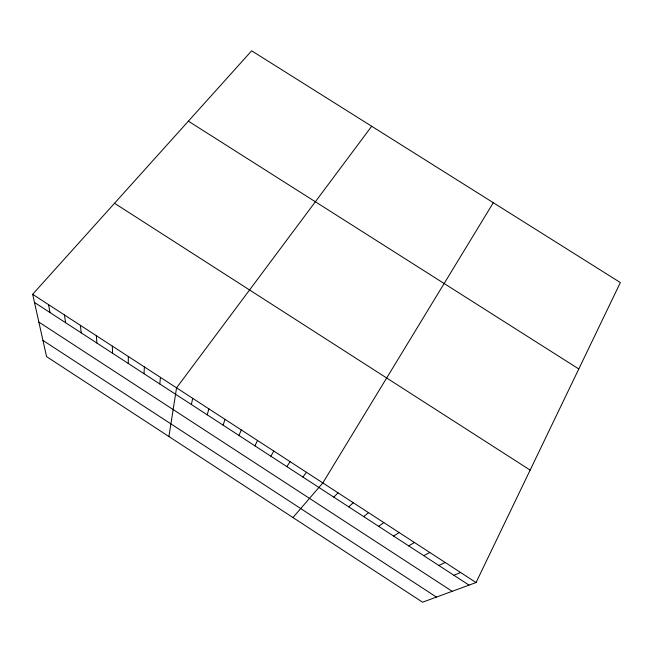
<?xml version="1.0" encoding="UTF-8"?>
<svg xmlns="http://www.w3.org/2000/svg" width="653" height="653" viewBox="0 0 653 653"><rect width="100%" height="100%" fill="white"/><g stroke="black" fill="none" stroke-linecap="round" stroke-linejoin="round"><path stroke-width="0.98" d="M128.282 363.476L128.331 356.497M144.011 373.712L144.378 366.929M159.773 383.956L160.458 377.385M168.907 436.53L176.563 387.849L371.679 126.258M191.378 404.517L192.7 398.338M207.221 414.818L208.862 408.851M223.089 425.144L225.056 419.373M238.99 435.486L241.275 429.919M476.053 582.549L620.35 282.569L251.658 50.812L32.65 294.299L46.567 356.628L422.564 602.188L476.053 582.549L32.65 294.299M254.915 445.852L257.527 440.481M270.873 456.227L273.811 451.068M493.309 202.708L322.827 482.934L292.952 517.535M286.855 466.626L290.12 461.671M302.87 477.041L306.461 472.299M333.814 497.17L338.034 492.819M348.735 506.875L353.265 502.72M363.688 516.596L368.529 512.646M378.658 526.342L383.809 522.58M393.661 536.097L399.122 532.53M408.688 545.867L414.451 542.496M423.732 555.662L429.813 552.487M438.808 565.465L445.199 562.486M453.908 575.285L460.618 572.51M188.382 121.164L578.787 368.969M114.528 203.271L530.146 470.095M34.47 302.453L469.034 585.121M38.854 322.076L452.17 591.316M42.943 340.409L436.441 597.087M48.526 304.616L50.036 312.583M64.427 314.958L65.635 322.721M80.36 325.316L81.25 332.883M96.326 335.691L96.905 343.062M112.316 346.082L112.577 353.265"/></g></svg>
